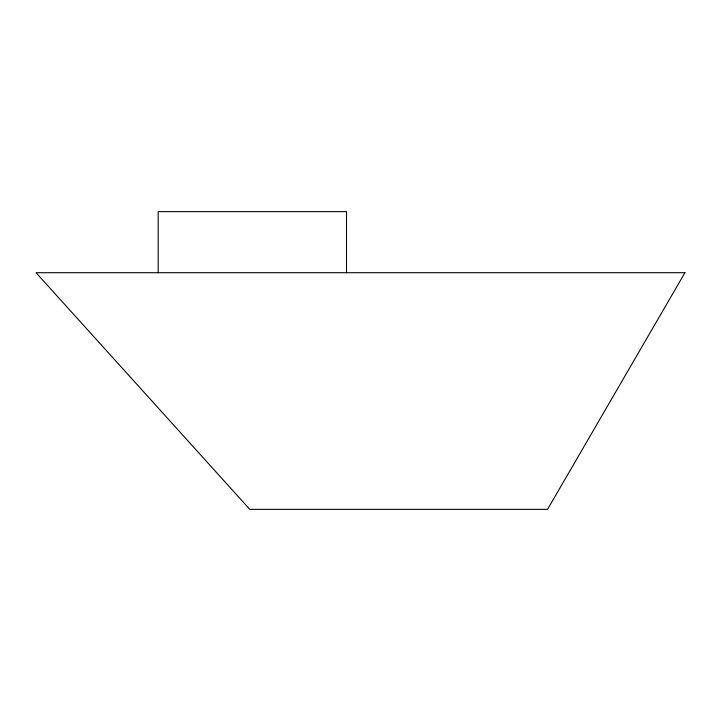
<?xml version="1.0" encoding="UTF-8"?>
<svg xmlns="http://www.w3.org/2000/svg" width="721" height="721" viewBox="0 0 721 721"><rect width="100%" height="100%" fill="white"/><g stroke="black" fill="none" stroke-linecap="round" stroke-linejoin="round"><path stroke-width="1.08" d="M346.504 272.709L346.504 211.632L158.196 211.632L158.196 272.709M684.95 272.709L547.536 509.368L249.808 509.368L36.05 272.709L684.95 272.709"/></g></svg>
